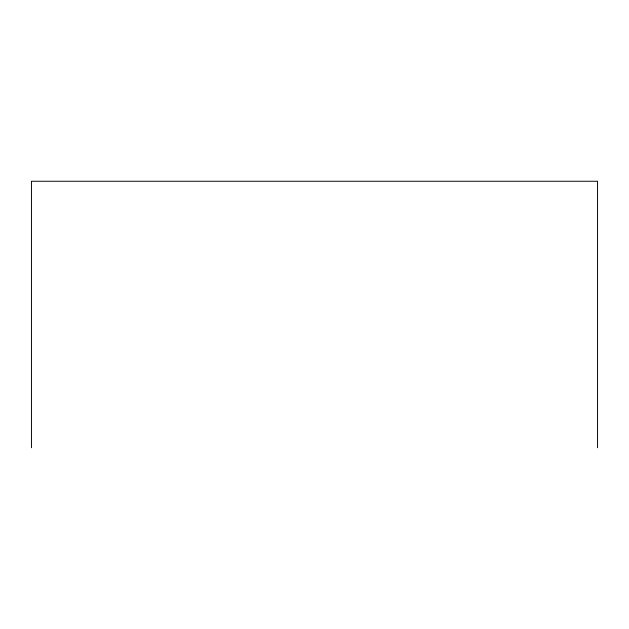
<?xml version="1.0" encoding="UTF-8"?>
<svg xmlns="http://www.w3.org/2000/svg" width="629" height="629" viewBox="0 0 629 629"><rect width="100%" height="100%" fill="white"/><g stroke="black" fill="none" stroke-linecap="round" stroke-linejoin="round"><path stroke-width="0.94" d="M597.55 447.746L597.55 181.254L31.45 181.254L31.45 447.746"/></g></svg>
